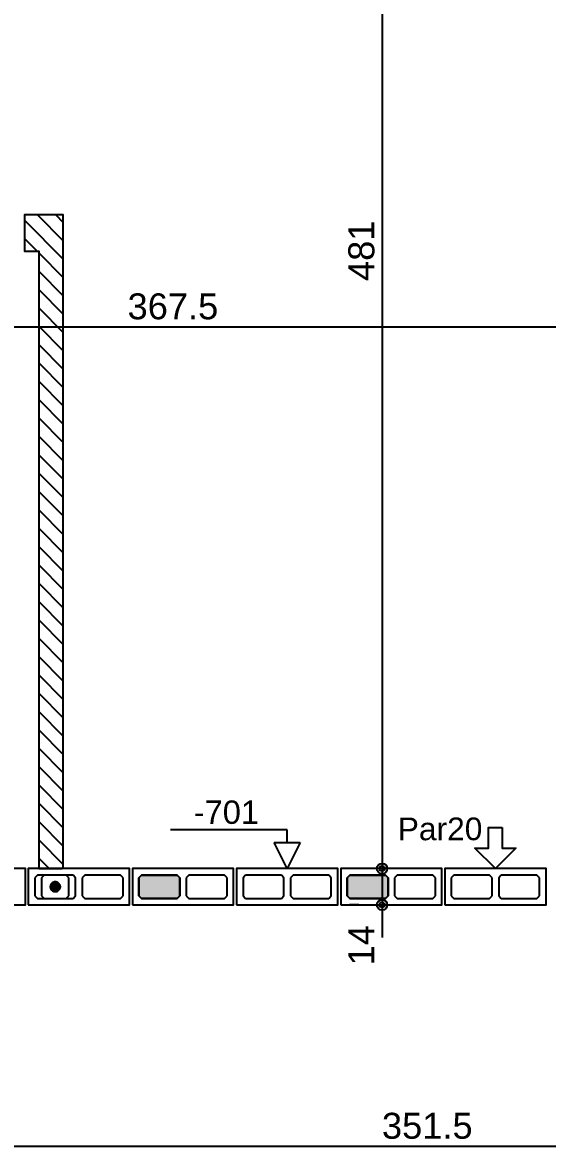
# Model space of a CAD drawing. Extents: x 0 to 119, y 0 to 84.
# Drawn here: x 39.1 to 43.15, y 39.16 to 47.83 of the extents above; entities that cross this region are included whole.
import ezdxf

# ---------------------------------------------------------------- set-up
doc = ezdxf.new("R2010")
doc.units = 0
doc.header["$MEASUREMENT"] = 0
doc.linetypes.add('ESTILO_TQS_0003', pattern=[1.5, 0.5, -0.4, 0.1, -0.5])
doc.linetypes.add('ESTILO_TQS_0005', pattern=[0.4, 0.3, -0.1])
for name, color, linetype in [('17', 90, 'CONTINUOUS'), ('20', 1, 'CONTINUOUS'), ('27', 250, 'CONTINUOUS'), ('29', 9, 'CONTINUOUS'), ('3', 7, 'CONTINUOUS'), ('35', 255, 'CONTINUOUS'), ('9', 8, 'CONTINUOUS')]:
    doc.layers.add(name, color=color, linetype=linetype)
doc.styles.add('TQS_ARIAL', font='arial.ttf')

msp = doc.modelspace()

# ---------------------------------------------------------------- linework, layer by layer
at = {"layer": '17', "color": 90, "linetype": 'Continuous'}
for p, q in [((39.266287, 41.25668), (39.246287, 41.23668)), ((39.436287, 41.25668), (39.266287, 41.25668)), ((39.456287, 41.23668), (39.436287, 41.25668)), ((39.246287, 41.23668), (39.246287, 41.09668)), ((39.456287, 41.09668), (39.456287, 41.23668)), ((39.246287, 41.09668), (39.266287, 41.07668)), ((39.266287, 41.07668), (39.436287, 41.07668)), ((39.436287, 41.07668), (39.456287, 41.09668))]:
    msp.add_line(p, q, dxfattribs=at)
for points in [[(39.351887, 41.16668), (39.351884, 41.166619), (39.351874, 41.166559), (39.351859, 41.1665), (39.351838, 41.166443), (39.351811, 41.166389), (39.351779, 41.166337), (39.351742, 41.166289), (39.3517, 41.166245), (39.351654, 41.166206), (39.351604, 41.166171), (39.351551, 41.166141), (39.351495, 41.166117), (39.351437, 41.166099), (39.351377, 41.166087), (39.351317, 41.166081), (39.351256, 41.166081), (39.351196, 41.166087), (39.351136, 41.166099), (39.351078, 41.166117), (39.351022, 41.166141), (39.350969, 41.166171), (39.350919, 41.166206), (39.350873, 41.166245), (39.350831, 41.166289), (39.350794, 41.166337), (39.350762, 41.166389), (39.350735, 41.166443), (39.350714, 41.1665), (39.350699, 41.166559), (39.35069, 41.166619), (39.350687, 41.16668), (39.389087, 41.16668), (39.388893, 41.170504), (39.388313, 41.174289), (39.387353, 41.177996), (39.386023, 41.181587), (39.384337, 41.185024), (39.382311, 41.188274), (39.379968, 41.191302), (39.37733, 41.194077), (39.374424, 41.196571), (39.371281, 41.198759), (39.367934, 41.200617), (39.364415, 41.202127), (39.360761, 41.203273), (39.357011, 41.204044), (39.353201, 41.204431), (39.349372, 41.204431), (39.345563, 41.204044), (39.341812, 41.203273), (39.338158, 41.202127), (39.33464, 41.200617), (39.331292, 41.198759), (39.328149, 41.196571), (39.325244, 41.194077), (39.322606, 41.191302), (39.320262, 41.188274), (39.318236, 41.185024), (39.31655, 41.181587), (39.31522, 41.177996), (39.31426, 41.174289), (39.313681, 41.170504), (39.313487, 41.16668), (39.351887, 41.16668)], [(39.350687, 41.16668), (39.35069, 41.166741), (39.350699, 41.166801), (39.350714, 41.16686), (39.350735, 41.166917), (39.350762, 41.166971), (39.350794, 41.167023), (39.350831, 41.167071), (39.350873, 41.167115), (39.350919, 41.167154), (39.350969, 41.167189), (39.351022, 41.167219), (39.351078, 41.167243), (39.351136, 41.167261), (39.351196, 41.167273), (39.351256, 41.167279), (39.351317, 41.167279), (39.351377, 41.167273), (39.351437, 41.167261), (39.351495, 41.167243), (39.351551, 41.167219), (39.351604, 41.167189), (39.351654, 41.167154), (39.3517, 41.167115), (39.351742, 41.167071), (39.351779, 41.167023), (39.351811, 41.166971), (39.351838, 41.166917), (39.351859, 41.16686), (39.351874, 41.166801), (39.351884, 41.166741), (39.351887, 41.16668), (39.313487, 41.16668), (39.313681, 41.162856), (39.31426, 41.159071), (39.31522, 41.155364), (39.31655, 41.151773), (39.318236, 41.148336), (39.320262, 41.145086), (39.322606, 41.142058), (39.325244, 41.139283), (39.328149, 41.136789), (39.331292, 41.134601), (39.33464, 41.132743), (39.338159, 41.131233), (39.341812, 41.130087), (39.345563, 41.129316), (39.349372, 41.128929), (39.353201, 41.128929), (39.357011, 41.129316), (39.360761, 41.130087), (39.364415, 41.131233), (39.367934, 41.132743), (39.371281, 41.134601), (39.374424, 41.136789), (39.37733, 41.139283), (39.379968, 41.142058), (39.382311, 41.145086), (39.384337, 41.148336), (39.386023, 41.151773), (39.387353, 41.155364), (39.388313, 41.159071), (39.388893, 41.162856), (39.389087, 41.16668), (39.350687, 41.16668)]]:
    msp.add_lwpolyline(points, dxfattribs=at)
msp.add_circle((39.351287, 41.16668), 0.0372, dxfattribs=at)
for points in [[(39.351887, 41.16668), (39.313681, 41.170504), (39.313487, 41.16668)], [(39.350687, 41.16668), (39.313487, 41.16668), (39.313681, 41.162856)], [(39.351887, 41.16668), (39.31426, 41.174289), (39.313681, 41.170504)], [(39.350687, 41.16668), (39.313681, 41.162856), (39.31426, 41.159071)], [(39.351887, 41.16668), (39.31522, 41.177996), (39.31426, 41.174289)], [(39.350687, 41.16668), (39.31426, 41.159071), (39.31522, 41.155364)], [(39.351887, 41.16668), (39.31655, 41.181587), (39.31522, 41.177996)], [(39.350687, 41.16668), (39.31522, 41.155364), (39.31655, 41.151773)], [(39.351887, 41.16668), (39.318236, 41.185024), (39.31655, 41.181587)], [(39.350687, 41.16668), (39.31655, 41.151773), (39.318236, 41.148336)], [(39.351887, 41.16668), (39.320262, 41.188274), (39.318236, 41.185024)], [(39.350687, 41.16668), (39.318236, 41.148336), (39.320262, 41.145086)], [(39.351887, 41.16668), (39.322606, 41.191302), (39.320262, 41.188274)], [(39.350687, 41.16668), (39.320262, 41.145086), (39.322606, 41.142058)], [(39.351887, 41.16668), (39.325244, 41.194077), (39.322606, 41.191302)], [(39.350687, 41.16668), (39.322606, 41.142058), (39.325244, 41.139283)], [(39.351887, 41.16668), (39.328149, 41.196571), (39.325244, 41.194077)], [(39.350687, 41.16668), (39.325244, 41.139283), (39.328149, 41.136789)], [(39.351887, 41.16668), (39.331292, 41.198759), (39.328149, 41.196571)], [(39.350687, 41.16668), (39.328149, 41.136789), (39.331292, 41.134601)], [(39.351887, 41.16668), (39.33464, 41.200617), (39.331292, 41.198759)], [(39.350687, 41.16668), (39.331292, 41.134601), (39.33464, 41.132743)], [(39.351887, 41.16668), (39.338158, 41.202127), (39.33464, 41.200617)], [(39.350687, 41.16668), (39.33464, 41.132743), (39.338159, 41.131233)], [(39.351887, 41.16668), (39.341812, 41.203273), (39.338158, 41.202127)], [(39.350687, 41.16668), (39.338159, 41.131233), (39.341812, 41.130087)], [(39.351887, 41.16668), (39.345563, 41.204044), (39.341812, 41.203273)], [(39.350687, 41.16668), (39.341812, 41.130087), (39.345563, 41.129316)], [(39.351887, 41.16668), (39.349372, 41.204431), (39.345563, 41.204044)], [(39.350687, 41.16668), (39.345563, 41.129316), (39.349372, 41.128929)], [(39.351887, 41.16668), (39.353201, 41.204431), (39.349372, 41.204431)], [(39.350687, 41.16668), (39.349372, 41.128929), (39.353201, 41.128929)], [(39.350919, 41.167154), (39.350714, 41.16686), (39.350687, 41.16668)], [(39.350919, 41.167154), (39.350687, 41.16668), (39.350687, 41.16668)], [(39.350919, 41.167154), (39.350687, 41.16668), (39.350687, 41.16668)], [(39.350919, 41.167154), (39.350687, 41.16668), (39.350687, 41.16668)], [(39.350919, 41.167154), (39.350687, 41.16668), (39.350687, 41.16668)], [(39.350919, 41.167154), (39.350687, 41.16668), (39.350687, 41.16668)], [(39.350919, 41.167154), (39.350687, 41.16668), (39.350687, 41.16668)], [(39.350919, 41.167154), (39.350687, 41.16668), (39.350687, 41.16668)], [(39.350919, 41.167154), (39.350687, 41.16668), (39.350687, 41.16668)], [(39.350919, 41.167154), (39.350687, 41.16668), (39.350687, 41.16668)], [(39.350919, 41.167154), (39.350687, 41.16668), (39.350687, 41.16668)], [(39.350919, 41.167154), (39.350687, 41.16668), (39.350687, 41.16668)], [(39.350919, 41.167154), (39.350687, 41.16668), (39.350687, 41.16668)], [(39.350919, 41.167154), (39.350687, 41.16668), (39.350687, 41.16668)], [(39.350919, 41.167154), (39.350687, 41.16668), (39.350687, 41.16668)], [(39.350919, 41.167154), (39.350687, 41.16668), (39.350687, 41.16668)], [(39.350919, 41.167154), (39.350687, 41.16668), (39.350687, 41.16668)], [(39.350919, 41.167154), (39.350687, 41.16668), (39.350687, 41.16668)], [(39.350919, 41.167154), (39.350687, 41.16668), (39.350687, 41.16668)], [(39.350919, 41.167154), (39.350687, 41.16668), (39.350687, 41.16668)], [(39.350919, 41.167154), (39.350687, 41.16668), (39.350687, 41.16668)], [(39.350919, 41.167154), (39.350687, 41.16668), (39.350687, 41.16668)], [(39.350919, 41.167154), (39.350687, 41.16668), (39.350687, 41.16668)], [(39.350687, 41.16668), (39.353201, 41.128929), (39.389087, 41.16668)], [(39.350919, 41.167154), (39.350762, 41.166971), (39.350714, 41.16686)], [(39.350919, 41.167154), (39.350794, 41.167023), (39.350762, 41.166971)], [(39.350919, 41.167154), (39.350831, 41.167071), (39.350794, 41.167023)], [(39.350919, 41.167154), (39.350873, 41.167115), (39.350831, 41.167071)], [(39.350919, 41.167154), (39.350919, 41.167154), (39.350873, 41.167115)], [(39.350919, 41.167154), (39.350873, 41.167115), (39.350873, 41.167115)], [(39.350919, 41.167154), (39.350919, 41.167154), (39.350919, 41.167154)], [(39.351887, 41.16668), (39.351654, 41.166206), (39.351654, 41.166206)], [(39.351887, 41.16668), (39.351654, 41.166206), (39.351654, 41.166206)], [(39.351887, 41.16668), (39.351654, 41.166206), (39.3517, 41.166245)], [(39.351887, 41.16668), (39.3517, 41.166245), (39.3517, 41.166245)], [(39.351887, 41.16668), (39.3517, 41.166245), (39.351742, 41.166289)], [(39.351887, 41.16668), (39.351742, 41.166289), (39.351779, 41.166337)], [(39.351887, 41.16668), (39.351779, 41.166337), (39.351811, 41.166389)], [(39.351887, 41.16668), (39.351811, 41.166389), (39.351859, 41.1665)], [(39.351887, 41.16668), (39.351859, 41.1665), (39.351887, 41.16668)], [(39.389087, 41.16668), (39.353201, 41.204431), (39.351887, 41.16668)], [(39.351887, 41.16668), (39.351887, 41.16668), (39.351887, 41.16668)], [(39.351887, 41.16668), (39.351887, 41.16668), (39.351887, 41.16668)], [(39.351887, 41.16668), (39.351887, 41.16668), (39.351887, 41.16668)], [(39.351887, 41.16668), (39.351887, 41.16668), (39.351887, 41.16668)], [(39.351887, 41.16668), (39.351887, 41.16668), (39.351887, 41.16668)], [(39.351887, 41.16668), (39.351887, 41.16668), (39.351887, 41.16668)], [(39.351887, 41.16668), (39.351887, 41.16668), (39.351887, 41.16668)], [(39.351887, 41.16668), (39.351887, 41.16668), (39.351887, 41.16668)], [(39.351887, 41.16668), (39.351887, 41.16668), (39.351887, 41.16668)], [(39.351887, 41.16668), (39.351887, 41.16668), (39.351887, 41.16668)], [(39.351887, 41.16668), (39.351887, 41.16668), (39.351887, 41.16668)], [(39.351887, 41.16668), (39.351887, 41.16668), (39.351887, 41.16668)], [(39.351887, 41.16668), (39.351887, 41.16668), (39.351887, 41.16668)], [(39.351887, 41.16668), (39.351887, 41.16668), (39.351887, 41.16668)], [(39.351887, 41.16668), (39.351887, 41.16668), (39.351887, 41.16668)], [(39.351887, 41.16668), (39.351887, 41.16668), (39.351887, 41.16668)], [(39.351887, 41.16668), (39.351887, 41.16668), (39.351887, 41.16668)], [(39.351887, 41.16668), (39.351887, 41.16668), (39.351887, 41.16668)], [(39.351887, 41.16668), (39.351887, 41.16668), (39.351887, 41.16668)], [(39.351887, 41.16668), (39.351887, 41.16668), (39.351887, 41.16668)], [(39.351887, 41.16668), (39.351887, 41.16668), (39.351887, 41.16668)], [(39.389087, 41.16668), (39.357011, 41.204044), (39.353201, 41.204431)], [(39.389087, 41.16668), (39.353201, 41.128929), (39.357011, 41.129316)], [(39.389087, 41.16668), (39.360761, 41.203273), (39.357011, 41.204044)], [(39.389087, 41.16668), (39.357011, 41.129316), (39.360761, 41.130087)], [(39.389087, 41.16668), (39.364415, 41.202127), (39.360761, 41.203273)], [(39.389087, 41.16668), (39.360761, 41.130087), (39.364415, 41.131233)], [(39.389087, 41.16668), (39.367934, 41.200617), (39.364415, 41.202127)], [(39.389087, 41.16668), (39.364415, 41.131233), (39.367934, 41.132743)], [(39.389087, 41.16668), (39.371281, 41.198759), (39.367934, 41.200617)], [(39.389087, 41.16668), (39.367934, 41.132743), (39.371281, 41.134601)], [(39.389087, 41.16668), (39.374424, 41.196571), (39.371281, 41.198759)], [(39.389087, 41.16668), (39.371281, 41.134601), (39.374424, 41.136789)], [(39.389087, 41.16668), (39.37733, 41.194077), (39.374424, 41.196571)], [(39.389087, 41.16668), (39.374424, 41.136789), (39.37733, 41.139283)], [(39.389087, 41.16668), (39.379968, 41.191302), (39.37733, 41.194077)], [(39.389087, 41.16668), (39.37733, 41.139283), (39.379968, 41.142058)], [(39.389087, 41.16668), (39.382311, 41.188274), (39.379968, 41.191302)], [(39.389087, 41.16668), (39.379968, 41.142058), (39.382311, 41.145086)], [(39.389087, 41.16668), (39.384337, 41.185024), (39.382311, 41.188274)], [(39.389087, 41.16668), (39.382311, 41.145086), (39.384337, 41.148336)], [(39.389087, 41.16668), (39.386023, 41.181587), (39.384337, 41.185024)], [(39.389087, 41.16668), (39.384337, 41.148336), (39.386023, 41.151773)], [(39.389087, 41.16668), (39.387353, 41.177996), (39.386023, 41.181587)], [(39.389087, 41.16668), (39.386023, 41.151773), (39.387353, 41.155364)], [(39.389087, 41.16668), (39.388313, 41.174289), (39.387353, 41.177996)], [(39.389087, 41.16668), (39.387353, 41.155364), (39.388313, 41.159071)], [(39.389087, 41.16668), (39.388893, 41.170504), (39.388313, 41.174289)], [(39.389087, 41.16668), (39.388313, 41.159071), (39.388893, 41.162856)]]:
    msp.add_solid(points, dxfattribs=at)
at = {"layer": '20', "color": 1, "linetype": 'Continuous'}
for p, q in [((41.138787, 41.60668), (40.238787, 41.60668)), ((41.138787, 41.50668), (41.138787, 41.60668)), ((41.138787, 41.30668), (41.038787, 41.50668)), ((41.038787, 41.50668), (41.238787, 41.50668)), ((41.238787, 41.50668), (41.138787, 41.30668))]:
    msp.add_line(p, q, dxfattribs=at)
at = {"layer": '27', "color": 250, "linetype": 'ESTILO_TQS_0005'}
for points in [[(39.193787, 41.09668), (39.213787, 41.07668), (39.488787, 41.07668), (39.508787, 41.09668), (39.508787, 41.23668), (39.488787, 41.25668), (39.213787, 41.25668), (39.193787, 41.23668), (39.193787, 41.09668)], [(39.558787, 41.09668), (39.578787, 41.07668), (39.853787, 41.07668), (39.873787, 41.09668), (39.873787, 41.23668), (39.853787, 41.25668), (39.578787, 41.25668), (39.558787, 41.23668), (39.558787, 41.09668)], [(39.996287, 41.09668), (40.016287, 41.07668), (40.291287, 41.07668), (40.311287, 41.09668), (40.311287, 41.23668), (40.291287, 41.25668), (40.016287, 41.25668), (39.996287, 41.23668), (39.996287, 41.09668)], [(40.361287, 41.09668), (40.381287, 41.07668), (40.656287, 41.07668), (40.676287, 41.09668), (40.676287, 41.23668), (40.656287, 41.25668), (40.381287, 41.25668), (40.361287, 41.23668), (40.361287, 41.09668)], [(40.798787, 41.09668), (40.818787, 41.07668), (41.093787, 41.07668), (41.113787, 41.09668), (41.113787, 41.23668), (41.093787, 41.25668), (40.818787, 41.25668), (40.798787, 41.23668), (40.798787, 41.09668)], [(41.163787, 41.09668), (41.183787, 41.07668), (41.458787, 41.07668), (41.478787, 41.09668), (41.478787, 41.23668), (41.458787, 41.25668), (41.183787, 41.25668), (41.163787, 41.23668), (41.163787, 41.09668)], [(41.601287, 41.09668), (41.621287, 41.07668), (41.896287, 41.07668), (41.916287, 41.09668), (41.916287, 41.23668), (41.896287, 41.25668), (41.621287, 41.25668), (41.601287, 41.23668), (41.601287, 41.09668)], [(41.966287, 41.09668), (41.986287, 41.07668), (42.261287, 41.07668), (42.281287, 41.09668), (42.281287, 41.23668), (42.261287, 41.25668), (41.986287, 41.25668), (41.966287, 41.23668), (41.966287, 41.09668)], [(42.403787, 41.09668), (42.423787, 41.07668), (42.698787, 41.07668), (42.718787, 41.09668), (42.718787, 41.23668), (42.698787, 41.25668), (42.423787, 41.25668), (42.403787, 41.23668), (42.403787, 41.09668)], [(42.768787, 41.09668), (42.788787, 41.07668), (43.063787, 41.07668), (43.083787, 41.09668), (43.083787, 41.23668), (43.063787, 41.25668), (42.788787, 41.25668), (42.768787, 41.23668), (42.768787, 41.09668)]]:
    msp.add_lwpolyline(points, dxfattribs=at)
at = {"layer": '29', "color": 9, "linetype": 'Continuous'}
for p, q in [((39.113702, 46.304797), (39.413622, 46.004877)), ((39.214286, 46.345635), (39.413622, 46.146298)), ((39.355707, 46.345635), (39.413622, 46.28772)), ((39.113702, 46.163376), (39.211443, 46.065635)), ((39.223702, 46.053376), (39.413622, 45.863456)), ((39.223702, 45.911954), (39.413622, 45.722034)), ((39.223702, 45.770533), (39.413622, 45.580613)), ((39.223702, 45.629111), (39.413622, 45.439192)), ((39.223702, 45.48769), (39.413622, 45.29777)), ((39.223702, 45.346269), (39.413622, 45.156349)), ((39.223702, 45.204847), (39.413622, 45.014928)), ((39.223702, 45.063426), (39.413622, 44.873506)), ((39.223702, 44.922005), (39.413622, 44.732085)), ((39.223702, 44.780583), (39.413622, 44.590664)), ((39.223702, 44.639162), (39.413622, 44.449242)), ((39.223702, 44.497741), (39.413622, 44.307821)), ((39.223702, 44.356319), (39.413622, 44.166399)), ((39.223702, 44.214898), (39.413622, 44.024978)), ((39.223702, 44.073477), (39.413622, 43.883557)), ((39.223702, 43.932055), (39.413622, 43.742135)), ((39.223702, 43.790634), (39.413622, 43.600714)), ((39.223702, 43.649212), (39.413622, 43.459293)), ((39.223702, 43.507791), (39.413622, 43.317871)), ((39.223702, 43.36637), (39.413622, 43.17645)), ((39.223702, 43.224948), (39.413622, 43.035029)), ((39.223702, 43.083527), (39.413622, 42.893607)), ((39.223702, 42.942106), (39.413622, 42.752186)), ((39.223702, 42.800684), (39.413622, 42.610765)), ((39.223702, 42.659263), (39.413622, 42.469343)), ((39.223702, 42.517842), (39.413622, 42.327922)), ((39.223702, 42.37642), (39.413622, 42.1865)), ((39.223702, 42.234999), (39.413622, 42.045079)), ((39.223702, 42.093578), (39.413622, 41.903658)), ((39.223702, 41.952156), (39.413622, 41.762236)), ((39.223702, 41.810735), (39.413622, 41.620815)), ((39.223702, 41.669314), (39.413622, 41.479394)), ((39.223702, 41.527892), (39.413622, 41.337972)), ((39.223702, 41.386471), (39.303493, 41.30668))]:
    msp.add_line(p, q, dxfattribs=at)
msp.add_lwpolyline([(39.413622, 41.30668), (39.413622, 46.345635), (39.113702, 46.345635), (39.113702, 46.065635), (39.223702, 46.065635), (39.223702, 41.30668), (39.403702, 41.30668)], dxfattribs=at)
at = {"layer": '3', "color": 7, "linetype": 'Continuous'}
for points in [[(42.796444, 41.622627), (42.796444, 41.464654), (42.90176, 41.464654), (42.743787, 41.30668), (42.585813, 41.464654), (42.691129, 41.464654), (42.691129, 41.622627), (42.796444, 41.622627)], [(38.341287, 41.02668), (39.121287, 41.02668), (39.121287, 41.30668), (38.341287, 41.30668), (38.341287, 41.02668)], [(39.143787, 41.02668), (39.923787, 41.02668), (39.923787, 41.30668), (39.143787, 41.30668), (39.143787, 41.02668)], [(39.946287, 41.02668), (40.726287, 41.02668), (40.726287, 41.30668), (39.946287, 41.30668), (39.946287, 41.02668)], [(40.748787, 41.02668), (41.528787, 41.02668), (41.528787, 41.30668), (40.748787, 41.30668), (40.748787, 41.02668)], [(41.551287, 41.02668), (42.331287, 41.02668), (42.331287, 41.30668), (41.551287, 41.30668), (41.551287, 41.02668)], [(42.353787, 41.02668), (43.133787, 41.02668), (43.133787, 41.30668), (42.353787, 41.30668), (42.353787, 41.02668)]]:
    msp.add_lwpolyline(points, dxfattribs=at)
at = {"layer": '35', "color": 255, "linetype": 'Continuous'}
for p, q in [((41.87031, 51.17668), (41.87031, 41.05668)), ((44.313704, 45.481356), (36.46366, 45.481356)), ((41.87031, 41.55668), (41.87031, 40.77668)), ((41.691287, 41.30668), (41.62031, 41.30668)), ((41.691287, 41.30668), (41.62031, 41.30668)), ((41.941287, 41.30668), (41.941287, 41.30668)), ((41.941287, 41.30668), (41.941287, 41.30668)), ((41.691287, 41.02668), (41.62031, 41.02668)), ((41.941287, 41.02668), (41.941287, 41.02668)), ((46.113787, 39.164008), (38.584287, 39.164008))]:
    msp.add_line(p, q, dxfattribs=at)
for centre, radius in [((41.87031, 41.30668), 0.04), ((41.87031, 41.30668), 0.04), ((41.87031, 41.30668), 0.02), ((41.87031, 41.30668), 0.02), ((41.87031, 41.02668), 0.04), ((41.87031, 41.02668), 0.02)]:
    msp.add_circle(centre, radius, dxfattribs=at)
at = {"layer": '9', "color": 8, "linetype": 'Continuous'}
for points in [[(40.311287, 41.09668), (40.291287, 41.07668), (40.016287, 41.07668), (39.996287, 41.09668), (39.996287, 41.23668), (40.016287, 41.25668), (40.291287, 41.25668), (40.311287, 41.23668), (40.311287, 41.09668)], [(41.916287, 41.09668), (41.896287, 41.07668), (41.621287, 41.07668), (41.601287, 41.09668), (41.601287, 41.23668), (41.621287, 41.25668), (41.896287, 41.25668), (41.916287, 41.23668), (41.916287, 41.09668)]]:
    msp.add_lwpolyline(points, dxfattribs=at)
for points in [[(40.311287, 41.09668), (39.996287, 41.23668), (40.016287, 41.25668)], [(40.311287, 41.09668), (40.016287, 41.25668), (40.291287, 41.25668)], [(40.311287, 41.09668), (40.291287, 41.25668), (40.311287, 41.23668)], [(41.916287, 41.09668), (41.601287, 41.23668), (41.621287, 41.25668)], [(41.916287, 41.09668), (41.621287, 41.25668), (41.896287, 41.25668)], [(41.916287, 41.09668), (41.896287, 41.25668), (41.916287, 41.23668)], [(40.311287, 41.09668), (39.996287, 41.09668), (39.996287, 41.23668)], [(40.311287, 41.09668), (40.311287, 41.23668), (40.311287, 41.09668)], [(41.916287, 41.09668), (41.601287, 41.09668), (41.601287, 41.23668)], [(41.916287, 41.09668), (41.916287, 41.23668), (41.916287, 41.09668)], [(40.311287, 41.09668), (40.016287, 41.07668), (39.996287, 41.09668)], [(40.311287, 41.09668), (40.291287, 41.07668), (40.016287, 41.07668)], [(41.916287, 41.09668), (41.621287, 41.07668), (41.601287, 41.09668)], [(41.916287, 41.09668), (41.896287, 41.07668), (41.621287, 41.07668)]]:
    msp.add_solid(points, dxfattribs=at)

# ---------------------------------------------------------------- texts
at = {"layer": '20', "color": 1, "linetype": 'ESTILO_TQS_0003', "style": 'TQS_ARIAL'}
msp.add_text('-701', height=0.18, dxfattribs=at).set_placement((40.418787, 41.65168))
at = {"layer": '3', "color": 7, "linetype": 'Continuous', "style": 'TQS_ARIAL'}
msp.add_text('Par20', height=0.175, dxfattribs=at).set_placement((41.990925, 41.52543))
at = {"layer": '35', "color": 255, "linetype": 'Continuous', "style": 'TQS_ARIAL'}
for s, p in [('481', (41.81031, 45.83668)), ('14', (41.81031, 40.560013))]:
    msp.add_text(s, height=0.2, rotation=90, dxfattribs=at).set_placement(p)
for s, p in [('367.5', (39.908682, 45.541356)), ('351.5', (41.869037, 39.224008))]:
    msp.add_text(s, height=0.2, dxfattribs=at).set_placement(p)

doc.saveas('drawing.dxf')
